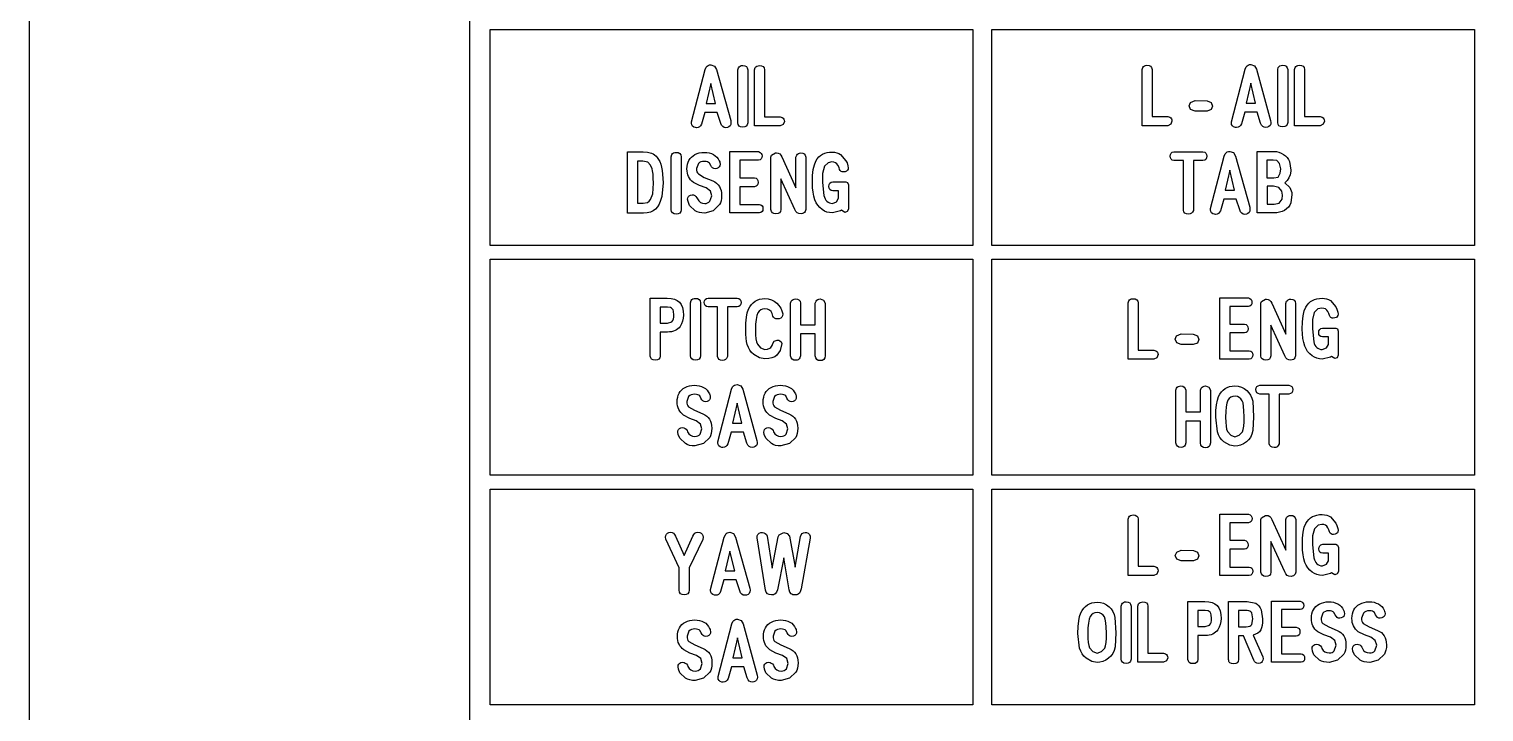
# Model space of a CAD drawing. Extents: x 80 to 225, y -79 to 78.
# Drawn here: x 80 to 152.5, y -0.1 to 33.9 of the extents above; entities that cross this region are included whole.
import ezdxf

# ---------------------------------------------------------------- set-up
doc = ezdxf.new("R2010")
doc.units = 0
doc.layers.add('LAYER_1', color=7, linetype='CONTINUOUS')

msp = doc.modelspace()

# ---------------------------------------------------------------- linework, layer by layer
at = {"layer": 'LAYER_1', "color": 250}
for points in [[(101.9357, 69.1187), (203.0161, 69.1187), (203.0161, -69.3472), (101.9357, -69.3472), (101.9357, 69.1187)], [(102.9594, 33.9034), (127.0183, 33.9034), (127.0183, 23.1492), (102.9594, 23.1492), (102.9594, 33.9034)], [(127.9581, 33.9034), (152.0173, 33.9034), (152.0173, 23.1492), (127.9581, 23.1492), (127.9581, 33.9034)], [(102.9594, 22.4581), (127.0183, 22.4581), (127.0183, 11.7038), (102.9594, 11.7038), (102.9594, 22.4581)], [(127.9581, 22.4581), (152.0173, 22.4581), (152.0173, 11.7038), (127.9581, 11.7038), (127.9581, 22.4581)], [(102.9594, 11.0128), (127.0183, 11.0128), (127.0183, 0.2584), (102.9594, 0.2584), (102.9594, 11.0128)], [(127.9581, 11.0128), (152.0173, 11.0128), (152.0173, 0.2584), (127.9581, 0.2584), (127.9581, 11.0128)]]:
    msp.add_lwpolyline(points, close=True, dxfattribs=at)
msp.add_lwpolyline([(79.9759, 57.0999), (79.9758, -57.5)], dxfattribs=at)
at = {"layer": 'LAYER_1', "color": 7}
for points in [[(114.4455, 29.2271), (114.2707, 29.7698), (113.6579, 29.7698), (113.4902, 29.1908), (113.4477, 29.1111), (113.3929, 29.054), (113.3256, 29.0197), (113.246, 29.0083), (113.1869, 29.0139), (113.1014, 29.043), (113.0402, 29.0908), (113.0034, 29.1575), (112.9911, 29.2429), (112.9968, 29.295), (113.6784, 31.9083), (113.7304, 32.0252), (113.7744, 32.0779), (113.8264, 32.116), (113.8862, 32.1395), (113.9541, 32.1486), (114.141, 32.0824), (114.237, 31.9082), (114.9446, 29.3637), (114.9598, 29.2612), (114.9488, 29.1743), (114.9155, 29.105), (114.86, 29.0535), (114.7824, 29.0197), (114.7023, 29.0083), (114.6201, 29.022), (114.5499, 29.0631), (114.4916, 29.1315), (114.4455, 29.2271)], [(115.3, 29.2543), (115.3, 31.8912), (115.3278, 31.9992), (115.3639, 32.0466), (115.413, 32.0807), (115.4747, 32.1015), (115.5491, 32.1091), (115.6506, 32.0962), (115.7257, 32.0556), (115.7744, 31.9873), (115.797, 31.8911), (115.7971, 29.2543), (115.7719, 29.1575), (115.7222, 29.0893), (115.6479, 29.0495), (115.5491, 29.0381), (115.4388, 29.0538), (115.3604, 29.0949), (115.3141, 29.1618), (115.3, 29.2543)], [(116.1346, 29.0961), (116.1346, 31.9007), (116.1682, 32.003), (116.2041, 32.0478), (116.251, 32.0797), (116.3085, 32.0989), (116.3767, 32.1053), (116.4841, 32.0933), (116.5623, 32.0552), (116.6114, 31.9909), (116.6316, 31.9005), (116.6317, 29.5485), (117.4104, 29.5485), (117.5164, 29.5168), (117.563, 29.4823), (117.5965, 29.4379), (117.617, 29.3836), (117.6245, 29.3197), (117.5654, 29.1659), (117.4103, 29.096), (116.1346, 29.0961)], [(135.4497, 29.1093), (135.4497, 31.9137), (135.4834, 32.016), (135.5194, 32.0608), (135.5662, 32.0928), (135.6237, 32.112), (135.6919, 32.1184), (135.7993, 32.1064), (135.8775, 32.0683), (135.9266, 32.004), (135.9468, 31.9136), (135.9468, 29.5617), (136.7257, 29.5617), (136.8316, 29.5298), (136.8781, 29.4954), (136.9117, 29.451), (136.9322, 29.3968), (136.9397, 29.3329), (136.8806, 29.1789), (136.7255, 29.1091), (135.4497, 29.1093)], [(141.3566, 29.2401), (141.1818, 29.783), (140.569, 29.783), (140.4011, 29.2038), (140.3587, 29.1241), (140.3039, 29.0671), (140.2366, 29.0328), (140.157, 29.0214), (140.0979, 29.027), (140.0124, 29.056), (139.9512, 29.1039), (139.9144, 29.1705), (139.9021, 29.256), (139.9078, 29.3081), (140.5895, 31.9214), (140.6414, 32.0382), (140.6854, 32.091), (140.7373, 32.1291), (140.7972, 32.1526), (140.8651, 32.1616), (141.052, 32.0956), (141.148, 31.9214), (141.8555, 29.3767), (141.8708, 29.2744), (141.8597, 29.1875), (141.8265, 29.1181), (141.771, 29.0665), (141.6934, 29.0327), (141.6133, 29.0214), (141.5311, 29.0352), (141.4608, 29.0762), (141.4027, 29.1445), (141.3566, 29.2401)], [(142.2109, 29.2673), (142.2109, 31.9043), (142.2388, 32.0122), (142.275, 32.0596), (142.324, 32.0938), (142.3857, 32.1146), (142.4601, 32.1222), (142.5617, 32.1093), (142.6367, 32.0687), (142.6855, 32.0003), (142.708, 31.9041), (142.7082, 29.2673), (142.683, 29.1706), (142.6332, 29.1024), (142.5589, 29.0626), (142.4601, 29.0512), (142.3498, 29.0668), (142.2714, 29.108), (142.2251, 29.1748), (142.2109, 29.2673)], [(143.0455, 29.1093), (143.0455, 31.9137), (143.0792, 32.016), (143.1152, 32.0608), (143.162, 32.0928), (143.2195, 32.112), (143.2877, 32.1184), (143.3951, 32.1064), (143.4733, 32.0683), (143.5224, 32.004), (143.5426, 31.9136), (143.5428, 29.5617), (144.3215, 29.5617), (144.4274, 29.5298), (144.4739, 29.4954), (144.5075, 29.451), (144.528, 29.3968), (144.5355, 29.3329), (144.4764, 29.1789), (144.3213, 29.1091), (143.0455, 29.1093)], [(113.9582, 31.2108), (113.7268, 30.2225), (114.1945, 30.2225), (113.9582, 31.2108)], [(140.8691, 31.224), (140.6377, 30.2355), (141.1056, 30.2355), (140.8691, 31.224)], [(138.0886, 29.8339), (137.8704, 29.9177), (137.7941, 30.0981), (137.8666, 30.2698), (138.0884, 30.3626), (138.6976, 30.357), (138.9002, 30.2654), (138.9657, 30.0906), (138.897, 29.9119), (138.6974, 29.8338), (138.0886, 29.8339)], [(111.5138, 25.5852), (111.4527, 25.3799), (111.3789, 25.2058), (111.2925, 25.0627), (111.1934, 24.9508), (111.078, 24.8665), (110.9414, 24.8063), (110.7838, 24.7701), (110.6054, 24.7581), (109.8008, 24.7582), (109.8008, 27.8127), (110.5757, 27.8127), (110.8002, 27.7951), (110.9932, 27.7425), (111.078, 27.7029), (111.1548, 27.6546), (111.2238, 27.5975), (111.285, 27.5316), (111.3522, 27.4347), (111.4105, 27.3203), (111.4598, 27.1885), (111.5001, 27.0391), (111.5314, 26.8722), (111.5538, 26.6879), (111.5672, 26.486), (111.5717, 26.2667), (111.5138, 25.5852)], [(111.9811, 24.926), (111.9811, 27.5629), (112.009, 27.6708), (112.0451, 27.7181), (112.0941, 27.7523), (112.1559, 27.7732), (112.2303, 27.7808), (112.3319, 27.7679), (112.4069, 27.7273), (112.4557, 27.659), (112.4782, 27.5628), (112.4783, 24.926), (112.4531, 24.8292), (112.4034, 24.761), (112.3291, 24.7212), (112.2303, 24.7098), (112.12, 24.7255), (112.0416, 24.7667), (111.9953, 24.8335), (111.9811, 24.926)], [(114.3898, 25.1771), (114.0731, 24.8777), (113.6541, 24.76), (113.5123, 24.7674), (113.3853, 24.7895), (113.273, 24.8263), (113.1755, 24.8777), (112.892, 25.1402), (112.8195, 25.3283), (112.7991, 25.4473), (112.8083, 25.5197), (112.8355, 25.5787), (112.8807, 25.6241), (112.9441, 25.6557), (113.0318, 25.671), (113.0993, 25.6619), (113.1605, 25.6343), (113.2156, 25.5882), (113.2645, 25.5235), (113.2886, 25.4606), (113.3511, 25.3619), (113.4325, 25.2913), (113.5327, 25.2489), (113.6516, 25.2348), (113.7286, 25.2418), (113.7974, 25.2625), (113.858, 25.2968), (113.9103, 25.3448), (114.0019, 25.6132), (113.9313, 25.8515), (113.7152, 26.0155), (113.391, 26.1325), (113.0858, 26.2888), (113.0112, 26.3522), (112.9465, 26.4212), (112.8918, 26.4959), (112.847, 26.5762), (112.8122, 26.6622), (112.7873, 26.7538), (112.7724, 26.851), (112.7674, 26.9538), (112.7736, 27.0752), (112.7921, 27.1875), (112.8229, 27.2907), (112.8661, 27.3848), (112.9216, 27.4699), (112.9894, 27.5459), (113.0696, 27.6129), (113.1621, 27.6708), (113.2684, 27.7198), (113.382, 27.7548), (113.5029, 27.7758), (113.6313, 27.7828), (113.7548, 27.7759), (113.8716, 27.7552), (113.9819, 27.7208), (114.0858, 27.6728), (114.1764, 27.613), (114.2544, 27.5412), (114.3198, 27.4575), (114.3725, 27.3619), (114.3967, 27.306), (114.3985, 27.2984), (114.3953, 27.3059), (114.4042, 27.2799), (114.4176, 27.1903), (114.4077, 27.1158), (114.3781, 27.0555), (114.3286, 27.0095), (114.2593, 26.978), (114.1773, 26.9634), (114.1067, 26.9742), (114.0454, 27.0063), (113.9937, 27.0596), (113.9516, 27.1343), (113.8887, 27.2482), (113.8472, 27.2849), (113.7918, 27.3111), (113.7224, 27.3268), (113.6389, 27.332), (113.544, 27.3252), (113.4624, 27.3045), (113.394, 27.2701), (113.3388, 27.222), (113.246, 26.9709), (113.2481, 26.8913), (113.2637, 26.8204), (113.2929, 26.7581), (113.3357, 26.7046), (113.6313, 26.5348), (114.0471, 26.36), (114.151, 26.3079), (114.241, 26.2452), (114.3172, 26.1716), (114.3795, 26.0874), (114.4279, 25.9924), (114.4625, 25.8867), (114.4832, 25.7702), (114.4901, 25.643), (114.4838, 25.4985), (114.465, 25.3726), (114.4336, 25.2655), (114.3898, 25.1771)], [(114.9053, 24.7678), (114.9053, 27.8204), (116.3317, 27.8204), (116.4092, 27.7818), (116.4643, 27.7327), (116.4973, 27.6734), (116.5083, 27.604), (116.4974, 27.5196), (116.4644, 27.4559), (116.4091, 27.4133), (116.3316, 27.3918), (115.4024, 27.3919), (115.4024, 26.5165), (116.1346, 26.5165), (116.2136, 26.4922), (116.27, 26.445), (116.3038, 26.3749), (116.3151, 26.2819), (116.3038, 26.1966), (116.2699, 26.1328), (116.2134, 26.0904), (116.1345, 26.0696), (115.4024, 26.0696), (115.4024, 25.1848), (116.3743, 25.1848), (116.4518, 25.1655), (116.5072, 25.1247), (116.5404, 25.0622), (116.5515, 24.9781), (116.5404, 24.8931), (116.5073, 24.8298), (116.452, 24.788), (116.3748, 24.7677), (114.9053, 24.7678)], [(118.142, 24.9387), (117.4421, 26.4568), (117.4421, 24.928), (117.4249, 24.8356), (117.3788, 24.7703), (117.3038, 24.7321), (117.1999, 24.7212), (117.0987, 24.7363), (117.024, 24.7758), (116.9757, 24.8398), (116.9539, 24.9285), (116.954, 27.5496), (116.98, 27.6409), (117.1847, 27.7528), (117.2279, 27.7566), (117.317, 27.7441), (117.3907, 27.7066), (117.4491, 27.6443), (117.4923, 27.557), (118.2, 26.0188), (118.2, 27.5464), (118.2354, 27.6505), (118.2729, 27.6961), (118.3204, 27.729), (118.3781, 27.7492), (118.4459, 27.7566), (118.5385, 27.7443), (118.6094, 27.7051), (118.6586, 27.6391), (118.6861, 27.5462), (118.6861, 24.928), (118.6524, 24.8294), (118.6171, 24.784), (118.5721, 24.7509), (118.5175, 24.73), (118.4535, 24.7212), (118.3479, 24.7299), (118.2609, 24.769), (118.1922, 24.8386), (118.142, 24.9387)], [(120.4185, 24.8663), (120.016, 24.7695), (119.8763, 24.7795), (119.745, 24.8096), (119.6222, 24.8597), (119.5081, 24.9298), (119.3866, 25.0326), (119.2853, 25.1472), (119.204, 25.2738), (119.1426, 25.4123), (119.0888, 25.5959), (119.0505, 25.7985), (119.0275, 26.0201), (119.0199, 26.2609), (119.0307, 26.6244), (119.0629, 26.9269), (119.1165, 27.1683), (119.1915, 27.3486), (119.262, 27.4579), (119.3414, 27.552), (119.4296, 27.6309), (119.5267, 27.6947), (119.6326, 27.7432), (119.7473, 27.7765), (119.8709, 27.7945), (120.0033, 27.7974), (120.1227, 27.7875), (120.2313, 27.7652), (120.3292, 27.7306), (120.4165, 27.6835), (120.6904, 27.3658), (120.7445, 27.2576), (120.789, 27.1082), (120.8042, 27.0155), (120.7944, 26.946), (120.7647, 26.8898), (120.7152, 26.847), (120.6459, 26.8178), (120.562, 26.8051), (120.4991, 26.8131), (120.4466, 26.8371), (120.4042, 26.8772), (120.372, 26.9334), (120.344, 27.0357), (120.29, 27.1451), (120.2398, 27.2147), (120.1731, 27.2653), (120.0898, 27.2967), (119.9899, 27.3091), (119.7986, 27.2684), (119.6161, 27.0924), (119.5265, 26.7338), (119.5246, 26.2832), (119.5933, 25.6373), (119.6179, 25.5488), (119.6505, 25.4713), (119.6912, 25.405), (119.74, 25.3499), (119.7969, 25.3058), (119.8619, 25.2729), (119.9349, 25.2512), (120.016, 25.2406), (120.2226, 25.3246), (120.3249, 25.4975), (120.325, 25.8739), (120.0307, 25.8739), (119.9461, 25.8885), (119.8857, 25.9287), (119.8495, 25.9945), (119.8374, 26.0861), (119.8496, 26.1781), (119.886, 26.2473), (119.9465, 26.2935), (120.0312, 26.3169), (120.6886, 26.3171), (120.7686, 26.2761), (120.8131, 26.1661), (120.8132, 25.3932), (120.8131, 24.9577), (120.7585, 24.8402), (120.6402, 24.7937), (120.4705, 24.896), (120.4185, 24.8663)], [(138.0098, 27.3701), (138.0098, 24.8929), (137.9647, 24.8083), (137.9077, 24.7483), (137.839, 24.713), (137.7585, 24.7025), (137.6599, 24.7172), (137.586, 24.7538), (137.5368, 24.8122), (137.5125, 24.8927), (137.5125, 27.3701), (137.0396, 27.3701), (136.9557, 27.3919), (136.8957, 27.4374), (136.8596, 27.5064), (136.8476, 27.5987), (136.8597, 27.6803), (136.8957, 27.7426), (136.9557, 27.7856), (137.0396, 27.8091), (138.4846, 27.8092), (138.5701, 27.7866), (138.6313, 27.7426), (138.668, 27.6774), (138.6803, 27.5912), (138.668, 27.5016), (138.6313, 27.4349), (138.5701, 27.391), (138.4845, 27.37), (138.0098, 27.3701)], [(140.314, 24.9118), (140.1392, 25.4547), (139.5264, 25.4547), (139.3586, 24.8755), (139.3162, 24.7958), (139.2613, 24.7388), (139.194, 24.7045), (139.1144, 24.6931), (139.0553, 24.6988), (138.9698, 24.7278), (138.9086, 24.7756), (138.8718, 24.8422), (138.8595, 24.9276), (138.8652, 24.9798), (139.5469, 27.5932), (139.5988, 27.7099), (139.6428, 27.7627), (139.6947, 27.8008), (139.7546, 27.8243), (139.8225, 27.8333), (140.0094, 27.7673), (140.1054, 27.5931), (140.8129, 25.0484), (140.8282, 24.9461), (140.8172, 24.8592), (140.7839, 24.7898), (140.7285, 24.7382), (140.6508, 24.7044), (140.5707, 24.6931), (140.4885, 24.7068), (140.4182, 24.7479), (140.3601, 24.8162), (140.314, 24.9118)], [(142.8649, 25.2703), (142.8136, 25.1528), (142.7434, 25.0499), (142.6543, 24.9617), (142.5464, 24.8881), (142.4317, 24.8345), (142.3056, 24.7962), (142.1682, 24.7732), (142.0194, 24.7655), (141.1887, 24.7657), (141.1887, 27.8258), (142.0196, 27.8258), (142.1421, 27.8169), (142.2618, 27.7901), (142.3787, 27.7456), (142.493, 27.6833), (142.5969, 27.6079), (142.6816, 27.5245), (142.7473, 27.4331), (142.7943, 27.3337), (142.863, 26.8945), (142.8611, 26.8461), (142.8294, 26.6701), (142.7691, 26.5148), (142.6803, 26.3804), (142.563, 26.2669), (142.809, 26.0336), (142.8546, 25.9572), (142.8871, 25.8728), (142.9067, 25.7804), (142.9132, 25.6803), (142.8649, 25.2703)], [(111.0263, 26.969), (110.9462, 27.1476), (110.8082, 27.3003), (110.5698, 27.3397), (110.2979, 27.3398), (110.2979, 25.2533), (110.5769, 25.2533), (110.8044, 25.2914), (110.8788, 25.3481), (110.9423, 25.4396), (111.0574, 25.7154), (111.093, 26.2444), (111.0888, 26.4943), (111.0763, 26.6983), (111.0555, 26.8565), (111.0263, 26.969)], [(139.8265, 26.8957), (139.5951, 25.9072), (140.0628, 25.9072), (139.8265, 26.8957)], [(142.2948, 27.2351), (142.1701, 27.3749), (141.9838, 27.401), (141.6731, 27.401), (141.6731, 26.5074), (142.0176, 26.5074), (142.2305, 26.5518), (142.3303, 26.738), (142.3602, 26.9656), (142.2948, 27.2351)], [(142.4125, 25.8533), (142.2578, 26.0268), (141.9966, 26.103), (141.6858, 26.103), (141.6858, 25.2087), (142.0303, 25.2087), (142.2839, 25.2569), (142.4384, 25.4432), (142.4568, 25.6561), (142.4125, 25.8533)], [(112.4221, 19.1118), (112.3729, 19.0459), (112.3153, 18.9888), (112.2494, 18.9405), (112.1753, 18.901), (112.0929, 18.8703), (112.0023, 18.8483), (111.9035, 18.8352), (111.7965, 18.8308), (111.4348, 18.8308), (111.4348, 17.6364), (111.4155, 17.545), (111.3672, 17.4798), (111.2899, 17.4407), (111.1837, 17.4277), (111.0796, 17.4408), (111.0039, 17.4798), (110.9566, 17.545), (110.9376, 17.6363), (110.9376, 20.5161), (111.7743, 20.5161), (111.9736, 20.5037), (112.1436, 20.4664), (112.2842, 20.4043), (112.3953, 20.3175), (112.4796, 20.2028), (112.5398, 20.0567), (112.5759, 19.8793), (112.5879, 19.6704), (112.5775, 19.5233), (112.5464, 19.3812), (112.4946, 19.244), (112.4221, 19.1118)], [(112.9439, 17.6537), (112.9439, 20.2902), (112.9718, 20.3983), (113.0079, 20.4457), (113.0569, 20.4799), (113.1187, 20.5008), (113.1931, 20.5084), (113.2947, 20.4955), (113.3698, 20.4549), (113.4185, 20.3865), (113.441, 20.2902), (113.441, 17.6537), (113.4159, 17.5568), (113.3662, 17.4885), (113.2919, 17.4487), (113.1931, 17.4374), (113.0828, 17.4531), (113.0044, 17.4943), (112.9581, 17.5611), (112.9439, 17.6537)], [(114.7892, 20.0844), (114.7892, 17.6072), (114.7442, 17.5227), (114.6873, 17.4628), (114.6186, 17.4275), (114.5381, 17.4169), (114.4395, 17.4317), (114.3656, 17.4682), (114.3164, 17.5266), (114.2921, 17.6071), (114.2921, 20.0844), (113.8193, 20.0844), (113.7354, 20.1063), (113.6753, 20.1518), (113.6392, 20.2208), (113.6272, 20.3131), (113.6393, 20.3947), (113.6754, 20.457), (113.7353, 20.5), (113.8192, 20.5235), (115.2643, 20.5236), (115.3497, 20.501), (115.4109, 20.4571), (115.4476, 20.3919), (115.4599, 20.3056), (115.4476, 20.216), (115.4109, 20.1493), (115.3497, 20.1054), (115.2641, 20.0844), (114.7892, 20.0844)], [(117.2449, 17.6834), (117.1375, 17.602), (117.002, 17.5438), (116.8385, 17.5088), (116.6466, 17.4971), (116.3879, 17.5492), (116.0936, 17.7075), (115.9878, 17.813), (115.8991, 17.932), (115.8276, 18.0644), (115.7732, 18.2103), (115.7368, 18.3589), (115.7113, 18.5306), (115.6967, 18.7256), (115.6931, 18.9438), (115.7026, 19.2827), (115.729, 19.5666), (115.7724, 19.7957), (115.833, 19.9699), (115.8995, 20.0939), (115.976, 20.2014), (116.0624, 20.2923), (116.1588, 20.3666), (116.2652, 20.4244), (116.3816, 20.4657), (116.5081, 20.4905), (116.6447, 20.4987), (116.8155, 20.4849), (116.9722, 20.4434), (117.1147, 20.3741), (117.2429, 20.2769), (117.3525, 20.1579), (117.4381, 20.0276), (117.4995, 19.8862), (117.5366, 19.7335), (117.5315, 19.6368), (117.4946, 19.5718), (117.44, 19.5253), (117.3678, 19.4974), (117.2779, 19.4881), (117.1932, 19.497), (117.1272, 19.5239), (117.0798, 19.5685), (117.0509, 19.631), (117.0134, 19.7633), (116.9563, 19.8572), (116.8773, 19.9254), (116.7766, 19.9678), (116.6543, 19.9845), (116.5385, 19.975), (116.4406, 19.9389), (116.3608, 19.8764), (116.2989, 19.7875), (116.2475, 19.6487), (116.2108, 19.4618), (116.1887, 19.2269), (116.1813, 18.9438), (116.1873, 18.7005), (116.2051, 18.4995), (116.2347, 18.341), (116.276, 18.2249), (116.4362, 18.0482), (116.6428, 17.9663), (116.7831, 17.9821), (116.8941, 18.0292), (116.9387, 18.0646), (116.976, 18.1079), (117.006, 18.159), (117.0287, 18.218), (117.0325, 18.2103), (117.0395, 18.2605), (117.1107, 18.3832), (117.2632, 18.4353), (117.3381, 18.4247), (117.4025, 18.3928), (117.4563, 18.3393), (117.4997, 18.2643), (117.412, 17.9103), (117.2449, 17.6834)], [(119.1608, 17.6537), (119.1608, 18.7413), (118.4303, 18.7413), (118.4303, 17.6537), (118.3947, 17.5415), (118.3585, 17.4918), (118.3123, 17.4559), (118.2561, 17.4339), (118.19, 17.4259), (118.0873, 17.4387), (118.0099, 17.4808), (117.9579, 17.5521), (117.9313, 17.6528), (117.9315, 20.272), (117.9669, 20.3779), (118.0048, 20.4238), (118.0533, 20.4571), (118.1125, 20.4779), (118.1824, 20.486), (118.277, 20.4742), (118.3498, 20.4346), (118.4009, 20.3672), (118.4303, 20.2719), (118.4303, 19.1956), (119.1608, 19.1956), (119.1608, 20.272), (119.2001, 20.3779), (119.2391, 20.4238), (119.2874, 20.4571), (119.345, 20.4779), (119.4118, 20.486), (119.5771, 20.4275), (119.6578, 20.2719), (119.6579, 17.6537), (119.6338, 17.546), (119.5854, 17.469), (119.5126, 17.4229), (119.4156, 17.4075), (119.3096, 17.4229), (119.2319, 17.469), (119.1823, 17.5459), (119.1608, 17.6537)], [(134.7566, 17.4832), (134.7566, 20.2876), (134.7902, 20.39), (134.8261, 20.4348), (134.873, 20.4668), (134.9305, 20.486), (134.9987, 20.4924), (135.1062, 20.4804), (135.1844, 20.4422), (135.2334, 20.378), (135.2536, 20.2876), (135.2537, 17.9358), (136.0323, 17.9358), (136.1384, 17.9038), (136.185, 17.8693), (136.2185, 17.8249), (136.239, 17.7707), (136.2465, 17.7069), (136.1874, 17.5529), (136.0323, 17.4831), (134.7566, 17.4832)], [(139.322, 17.4832), (139.322, 20.5357), (140.7486, 20.5357), (140.8261, 20.4971), (140.8813, 20.4482), (140.9142, 20.3889), (140.9252, 20.3195), (140.9142, 20.2351), (140.8812, 20.1714), (140.826, 20.1288), (140.7485, 20.1072), (139.8191, 20.1074), (139.8191, 19.2321), (140.5516, 19.2321), (140.6304, 19.2077), (140.6868, 19.1604), (140.7207, 19.0902), (140.732, 18.9972), (140.7207, 18.912), (140.6868, 18.8482), (140.6303, 18.8057), (140.5514, 18.7849), (139.8191, 18.7852), (139.8191, 17.9), (140.7913, 17.9), (140.8688, 17.8808), (140.9241, 17.8399), (140.9573, 17.7775), (140.9684, 17.6934), (140.9574, 17.6086), (140.9242, 17.5452), (140.8689, 17.5034), (140.7917, 17.4831), (139.322, 17.4832)], [(142.559, 17.6543), (141.8591, 19.172), (141.8591, 17.6434), (141.8418, 17.551), (141.7957, 17.4857), (141.7207, 17.4475), (141.6168, 17.4367), (141.5157, 17.4517), (141.4409, 17.4912), (141.3926, 17.5552), (141.3708, 17.6438), (141.3709, 20.2648), (141.3969, 20.3564), (141.6016, 20.4683), (141.6448, 20.4721), (141.7339, 20.4596), (141.8076, 20.4222), (141.866, 20.3598), (141.9092, 20.2725), (142.6167, 18.7341), (142.6167, 20.2616), (142.6523, 20.3658), (142.6898, 20.4115), (142.7373, 20.4445), (142.795, 20.4647), (142.8628, 20.4721), (142.9555, 20.4597), (143.0264, 20.4205), (143.0755, 20.3545), (143.103, 20.2616), (143.1031, 17.6434), (143.0693, 17.5448), (143.034, 17.4995), (142.989, 17.4664), (142.9344, 17.4455), (142.8704, 17.4367), (142.7648, 17.4453), (142.6778, 17.4844), (142.6092, 17.5541), (142.559, 17.6543)], [(144.8354, 17.5815), (144.4329, 17.485), (144.2931, 17.495), (144.1618, 17.5251), (144.039, 17.5751), (143.925, 17.6452), (143.8035, 17.7479), (143.7022, 17.8626), (143.6209, 17.9892), (143.5595, 18.1276), (143.5057, 18.3112), (143.4674, 18.5138), (143.4444, 18.7355), (143.4368, 18.9763), (143.4475, 19.3397), (143.4797, 19.6422), (143.5333, 19.8836), (143.6084, 20.0639), (143.6789, 20.1732), (143.7582, 20.2673), (143.8464, 20.3462), (143.9435, 20.4099), (144.0494, 20.4584), (144.1642, 20.4918), (144.2878, 20.5098), (144.4202, 20.5127), (144.5397, 20.5029), (144.6483, 20.4807), (144.7461, 20.4461), (144.8334, 20.3989), (145.1073, 20.0812), (145.1614, 19.9731), (145.2059, 19.8237), (145.2211, 19.7308), (145.2113, 19.6613), (145.1816, 19.6051), (145.1321, 19.5624), (145.0628, 19.5331), (144.9789, 19.5204), (144.916, 19.5285), (144.8634, 19.5526), (144.8211, 19.5927), (144.7889, 19.6489), (144.7609, 19.7512), (144.7069, 19.8606), (144.6568, 19.9303), (144.59, 19.9808), (144.5067, 20.0122), (144.4068, 20.0246), (144.2155, 19.9839), (144.033, 19.8078), (143.9434, 19.4493), (143.9415, 18.9985), (144.0102, 18.3526), (144.0348, 18.2641), (144.0674, 18.1867), (144.1081, 18.1204), (144.1569, 18.0653), (144.2138, 18.0213), (144.2788, 17.9884), (144.3518, 17.9667), (144.4329, 17.9561), (144.6395, 18.0399), (144.7418, 18.2128), (144.742, 18.5893), (144.4477, 18.5893), (144.363, 18.604), (144.3026, 18.6441), (144.2664, 18.7099), (144.2543, 18.8015), (144.2665, 18.8936), (144.3029, 18.9627), (144.3634, 19.0089), (144.4481, 19.0322), (145.1055, 19.0323), (145.1855, 18.9916), (145.23, 18.8816), (145.2301, 18.1087), (145.23, 17.6732), (145.1754, 17.5555), (145.0571, 17.5092), (144.8874, 17.6115), (144.8354, 17.5815)], [(112.0927, 19.8644), (112.0697, 19.9308), (112.0361, 19.985), (111.992, 20.0268), (111.9376, 20.0564), (111.7926, 20.071), (111.4348, 20.071), (111.4348, 19.2739), (111.8003, 19.2739), (112.0177, 19.3393), (112.0586, 19.4054), (112.0878, 19.4825), (112.1053, 19.5708), (112.1111, 19.6704), (112.0927, 19.8644)], [(137.3952, 18.2079), (137.1772, 18.2917), (137.1009, 18.4721), (137.1734, 18.6439), (137.3952, 18.7366), (138.0042, 18.731), (138.207, 18.6394), (138.2725, 18.4645), (138.2038, 18.2859), (138.0042, 18.2078), (137.3952, 18.2079)], [(113.9, 13.5764), (113.5834, 13.2768), (113.1644, 13.1593), (113.0226, 13.1667), (112.8956, 13.1888), (112.7833, 13.2255), (112.6858, 13.2768), (112.4023, 13.5393), (112.3298, 13.7276), (112.3094, 13.8464), (112.3185, 13.9189), (112.3457, 13.9779), (112.391, 14.0233), (112.4544, 14.055), (112.5421, 14.0701), (112.6097, 14.061), (112.6709, 14.0334), (112.7259, 13.9873), (112.7748, 13.9226), (112.7989, 13.8597), (112.8614, 13.7609), (112.9428, 13.6904), (113.043, 13.6481), (113.1619, 13.634), (113.2389, 13.6409), (113.3077, 13.6616), (113.3683, 13.696), (113.4206, 13.7441), (113.5122, 14.0124), (113.4416, 14.2508), (113.2255, 14.4148), (112.9013, 14.5316), (112.5961, 14.6881), (112.5215, 14.7515), (112.4568, 14.8206), (112.4021, 14.8952), (112.3573, 14.9755), (112.3225, 15.0615), (112.2976, 15.153), (112.2827, 15.2501), (112.2777, 15.3529), (112.2839, 15.4743), (112.3024, 15.5866), (112.3332, 15.6899), (112.3764, 15.7841), (112.4319, 15.8691), (112.4997, 15.9452), (112.5799, 16.0121), (112.6724, 16.07), (112.7787, 16.1189), (112.8923, 16.1539), (113.0132, 16.1749), (113.1416, 16.1819), (113.2651, 16.175), (113.3819, 16.1544), (113.4922, 16.1199), (113.5961, 16.0719), (113.6867, 16.0122), (113.7647, 15.9404), (113.8301, 15.8567), (113.8828, 15.761), (113.907, 15.7052), (113.9088, 15.6975), (113.9056, 15.7052), (113.9145, 15.6791), (113.9279, 15.5894), (113.918, 15.5151), (113.8884, 15.4548), (113.8389, 15.4087), (113.7696, 15.3771), (113.6876, 15.3625), (113.617, 15.3733), (113.5557, 15.4054), (113.504, 15.4589), (113.4619, 15.5336), (113.399, 15.6473), (113.3574, 15.6841), (113.302, 15.7103), (113.2327, 15.7261), (113.1492, 15.7313), (113.0543, 15.7244), (112.9727, 15.7038), (112.9043, 15.6693), (112.8491, 15.6213), (112.7563, 15.3702), (112.7584, 15.2906), (112.774, 15.2196), (112.8032, 15.1573), (112.846, 15.1037), (113.1416, 14.9341), (113.5573, 14.7595), (113.6612, 14.7074), (113.7513, 14.6445), (113.8274, 14.5709), (113.8897, 14.4866), (113.9382, 14.3916), (113.9727, 14.2859), (113.9935, 14.1694), (114.0004, 14.0423), (113.9941, 13.8976), (113.9752, 13.7718), (113.9438, 13.6648), (113.9, 13.5764)], [(115.7568, 13.2979), (115.582, 13.8407), (114.9692, 13.8407), (114.8013, 13.2616), (114.7589, 13.1818), (114.7041, 13.1248), (114.6368, 13.0905), (114.5572, 13.0791), (114.4981, 13.0849), (114.4126, 13.1138), (114.3514, 13.1616), (114.3146, 13.2282), (114.3023, 13.3137), (114.308, 13.3659), (114.9896, 15.9793), (115.0416, 16.096), (115.0856, 16.1488), (115.1375, 16.1869), (115.1974, 16.2104), (115.2653, 16.2194), (115.4522, 16.1534), (115.5482, 15.9792), (116.2559, 13.4345), (116.271, 13.3322), (116.26, 13.2452), (116.2267, 13.1759), (116.1712, 13.1243), (116.0936, 13.0905), (116.0135, 13.0791), (115.9313, 13.0929), (115.861, 13.1339), (115.8029, 13.2023), (115.7568, 13.2979)], [(118.1871, 13.5764), (117.8704, 13.2768), (117.4514, 13.1593), (117.3096, 13.1667), (117.1826, 13.1888), (117.0703, 13.2255), (116.9728, 13.2768), (116.6893, 13.5393), (116.6168, 13.7276), (116.5964, 13.8464), (116.6056, 13.9189), (116.6328, 13.9779), (116.678, 14.0233), (116.7414, 14.055), (116.8291, 14.0701), (116.8966, 14.061), (116.9578, 14.0334), (117.0129, 13.9873), (117.0618, 13.9226), (117.0859, 13.8597), (117.1484, 13.7609), (117.2298, 13.6904), (117.33, 13.6481), (117.4489, 13.634), (117.5259, 13.6409), (117.5947, 13.6616), (117.6553, 13.696), (117.7076, 13.7441), (117.7992, 14.0124), (117.7286, 14.2508), (117.5125, 14.4148), (117.1883, 14.5316), (116.8831, 14.6881), (116.8085, 14.7515), (116.7439, 14.8206), (116.6891, 14.8952), (116.6444, 14.9755), (116.6095, 15.0615), (116.5846, 15.153), (116.5697, 15.2501), (116.5647, 15.3529), (116.5709, 15.4743), (116.5894, 15.5866), (116.6202, 15.6899), (116.6634, 15.7841), (116.7189, 15.8691), (116.7867, 15.9452), (116.8669, 16.0121), (116.9594, 16.07), (117.0657, 16.1189), (117.1793, 16.1539), (117.3002, 16.1749), (117.4286, 16.1819), (117.5521, 16.175), (117.6689, 16.1544), (117.7792, 16.1199), (117.8831, 16.0719), (117.9737, 16.0122), (118.0517, 15.9404), (118.1171, 15.8567), (118.1698, 15.761), (118.194, 15.7052), (118.1958, 15.6975), (118.1926, 15.7052), (118.2015, 15.6791), (118.2149, 15.5894), (118.205, 15.5151), (118.1754, 15.4548), (118.1259, 15.4087), (118.0566, 15.3771), (117.9746, 15.3625), (117.904, 15.3733), (117.8427, 15.4054), (117.791, 15.4589), (117.7489, 15.5336), (117.686, 15.6473), (117.6445, 15.6841), (117.5891, 15.7103), (117.5197, 15.7261), (117.4362, 15.7313), (117.3413, 15.7244), (117.2597, 15.7038), (117.1913, 15.6693), (117.1361, 15.6213), (117.0433, 15.3702), (117.0454, 15.2906), (117.061, 15.2196), (117.0902, 15.1573), (117.133, 15.1037), (117.4286, 14.9341), (117.8444, 14.7595), (117.9483, 14.7074), (118.0383, 14.6445), (118.1145, 14.5709), (118.1768, 14.4866), (118.2252, 14.3916), (118.2598, 14.2859), (118.2805, 14.1694), (118.2874, 14.0423), (118.2811, 13.8976), (118.2623, 13.7718), (118.2309, 13.6648), (118.1871, 13.5764)], [(138.3614, 13.3133), (138.3614, 14.4009), (137.6312, 14.4009), (137.6312, 13.3133), (137.5954, 13.2011), (137.5591, 13.1514), (137.5129, 13.1154), (137.4568, 13.0935), (137.3907, 13.0855), (137.2881, 13.0983), (137.2107, 13.1404), (137.1586, 13.2117), (137.132, 13.3124), (137.1321, 15.9315), (137.1676, 16.0375), (137.2054, 16.0834), (137.2539, 16.1167), (137.3132, 16.1375), (137.3831, 16.1456), (137.4776, 16.1337), (137.5504, 16.0941), (137.6016, 16.0267), (137.631, 15.9315), (137.6312, 14.8552), (138.3614, 14.8552), (138.3614, 15.9315), (138.4008, 16.0375), (138.4398, 16.0834), (138.4881, 16.1167), (138.5457, 16.1375), (138.6125, 16.1456), (138.7778, 16.0871), (138.8585, 15.9315), (138.8585, 13.3133), (138.8344, 13.2055), (138.786, 13.1285), (138.7133, 13.0824), (138.6163, 13.067), (138.5104, 13.0825), (138.4327, 13.1286), (138.383, 13.2055), (138.3614, 13.3133)], [(140.65, 13.3557), (140.5054, 13.2635), (140.3616, 13.1978), (140.2186, 13.1584), (140.0765, 13.1453), (139.8178, 13.1974), (139.5235, 13.3557), (139.4177, 13.4613), (139.329, 13.5802), (139.2575, 13.7126), (139.2031, 13.8584), (139.1211, 14.5926), (139.1314, 14.931), (139.1584, 15.2149), (139.2022, 15.4441), (139.2628, 15.6187), (139.3291, 15.7427), (139.4055, 15.8501), (139.4919, 15.941), (139.5884, 16.0154), (139.6949, 16.0732), (139.8114, 16.1145), (139.938, 16.1392), (140.0746, 16.1475), (140.2453, 16.1337), (140.4016, 16.0922), (140.5435, 16.0229), (140.6709, 15.9257), (140.7759, 15.8123), (140.8602, 15.6837), (140.9237, 15.5403), (140.9665, 15.3822), (141.0078, 14.615), (140.9684, 13.9291), (140.9206, 13.7446), (140.8516, 13.5875), (140.7614, 13.4579), (140.65, 13.3557)], [(142.2855, 15.7441), (142.2855, 13.2668), (142.2405, 13.1823), (142.1836, 13.1223), (142.1149, 13.087), (142.0344, 13.0765), (141.9358, 13.0913), (141.8619, 13.1278), (141.8127, 13.1862), (141.7884, 13.2667), (141.7884, 15.7441), (141.3155, 15.7441), (141.2316, 15.766), (141.1716, 15.8115), (141.1355, 15.8804), (141.1235, 15.9727), (141.1356, 16.0543), (141.1717, 16.1166), (141.2316, 16.1596), (141.3155, 16.1831), (142.7606, 16.1832), (142.846, 16.1606), (142.9072, 16.1167), (142.9439, 16.0515), (142.9562, 15.9652), (142.9439, 15.8756), (142.9072, 15.8088), (142.846, 15.765), (142.7604, 15.744), (142.2855, 15.7441)], [(115.2692, 15.282), (115.0379, 14.2932), (115.5058, 14.2932), (115.2692, 15.282)], [(140.4434, 15.4114), (140.3784, 15.5058), (140.2969, 15.5742), (140.1988, 15.6167), (140.0841, 15.6333), (139.9684, 15.6238), (139.8706, 15.5876), (139.7907, 15.5249), (139.7288, 15.4356), (139.6775, 15.2971), (139.6407, 15.1104), (139.6186, 14.8753), (139.6112, 14.592), (139.6171, 14.3487), (139.6345, 14.1477), (139.6635, 13.9891), (139.704, 13.873), (139.8655, 13.6963), (140.0727, 13.6143), (140.2927, 13.6907), (140.4586, 13.8661), (140.4961, 13.982), (140.5219, 14.1456), (140.5359, 14.357), (140.538, 14.6162), (140.5296, 14.9016), (140.511, 15.1293), (140.4822, 15.2992), (140.4434, 15.4114)], [(134.7602, 6.7106), (134.7602, 9.5154), (134.7937, 9.6176), (134.8297, 9.6622), (134.8765, 9.6942), (134.934, 9.7135), (135.0022, 9.7199), (135.1096, 9.7079), (135.1878, 9.6697), (135.2369, 9.6055), (135.2571, 9.5151), (135.2572, 7.1632), (136.0359, 7.1632), (136.1419, 7.1314), (136.1884, 7.0968), (136.2219, 7.0524), (136.2425, 6.9982), (136.25, 6.9344), (136.1909, 6.7804), (136.0358, 6.7106), (134.7602, 6.7106)], [(139.3256, 6.7106), (139.3256, 9.7631), (140.7522, 9.7631), (140.8296, 9.7246), (140.8847, 9.6756), (140.9177, 9.6164), (140.9287, 9.547), (140.9178, 9.4625), (140.8847, 9.3989), (140.8295, 9.3562), (140.752, 9.3347), (139.8227, 9.3348), (139.8227, 8.4595), (140.5549, 8.4595), (140.6339, 8.4351), (140.6903, 8.3879), (140.7242, 8.3178), (140.7355, 8.2248), (140.7242, 8.1396), (140.6903, 8.0757), (140.6338, 8.0332), (140.5549, 8.0124), (139.8227, 8.0126), (139.8227, 7.1278), (140.7946, 7.1278), (140.8722, 7.1084), (140.9276, 7.0675), (140.9608, 7.0051), (140.9719, 6.921), (140.9609, 6.8361), (140.9277, 6.7727), (140.8725, 6.7309), (140.7952, 6.7106), (139.3256, 6.7106)], [(142.5625, 6.8817), (141.8626, 8.3997), (141.8626, 6.871), (141.8454, 6.7785), (141.7992, 6.7132), (141.7242, 6.675), (141.6203, 6.6642), (141.5191, 6.6793), (141.4444, 6.7188), (141.3961, 6.7828), (141.3743, 6.8714), (141.3745, 9.4925), (141.4004, 9.5839), (141.6051, 9.6958), (141.6483, 9.6995), (141.7373, 9.6871), (141.811, 9.6496), (141.8694, 9.5872), (141.9127, 9.4999), (142.6203, 7.9615), (142.6203, 9.4894), (142.6558, 9.5934), (142.6934, 9.639), (142.7409, 9.672), (142.7985, 9.6921), (142.8663, 9.6995), (142.9589, 9.6871), (143.0298, 9.648), (143.079, 9.582), (143.1065, 9.4891), (143.1066, 6.871), (143.0728, 6.7723), (143.0375, 6.7269), (142.9924, 6.6939), (142.9379, 6.673), (142.8739, 6.6642), (142.7684, 6.6729), (142.6813, 6.7119), (142.6127, 6.7815), (142.5625, 6.8817)], [(144.839, 6.8093), (144.4364, 6.7125), (144.2966, 6.7225), (144.1653, 6.7525), (144.0426, 6.8026), (143.9285, 6.8727), (143.8071, 6.9755), (143.7057, 7.0902), (143.6244, 7.2167), (143.563, 7.3552), (143.5092, 7.5387), (143.4709, 7.7414), (143.4479, 7.9631), (143.4403, 8.2038), (143.4511, 8.5672), (143.4832, 8.8697), (143.5368, 9.1111), (143.6119, 9.2914), (143.6824, 9.4007), (143.7618, 9.4948), (143.85, 9.5737), (143.947, 9.6375), (144.0529, 9.686), (144.1677, 9.7193), (144.2913, 9.7373), (144.4237, 9.7402), (144.5432, 9.7303), (144.6518, 9.7081), (144.7496, 9.6735), (144.8369, 9.6264), (145.1108, 9.3087), (145.1649, 9.2005), (145.2094, 9.0512), (145.2246, 8.9584), (145.2148, 8.8888), (145.1851, 8.8326), (145.1356, 8.7898), (145.0663, 8.7607), (144.9824, 8.748), (144.9195, 8.756), (144.8669, 8.78), (144.8246, 8.8201), (144.7924, 8.8764), (144.7644, 8.9786), (144.7104, 9.088), (144.6602, 9.1577), (144.5935, 9.2083), (144.5102, 9.2397), (144.4103, 9.252), (144.219, 9.2114), (144.0365, 9.0353), (143.9469, 8.6768), (143.945, 8.2261), (144.0137, 7.5802), (144.0383, 7.4916), (144.0709, 7.4142), (144.1117, 7.3479), (144.1605, 7.2928), (144.2173, 7.2487), (144.2823, 7.2159), (144.3553, 7.1942), (144.4364, 7.1836), (144.643, 7.2675), (144.7453, 7.4403), (144.7453, 7.8167), (144.4511, 7.8167), (144.3665, 7.8314), (144.3061, 7.8716), (144.2699, 7.9375), (144.2578, 8.029), (144.27, 8.1211), (144.3064, 8.1902), (144.3669, 8.2364), (144.4516, 8.2597), (145.1091, 8.2597), (145.189, 8.219), (145.2335, 8.109), (145.2335, 7.336), (145.2335, 6.9006), (145.1789, 6.7831), (145.0606, 6.7367), (144.8909, 6.8389), (144.839, 6.8093)], [(112.8741, 7.084), (112.8741, 5.9679), (112.8517, 5.8685), (112.8033, 5.7975), (112.7289, 5.7549), (112.6281, 5.7407), (112.5239, 5.7557), (112.4473, 5.7984), (112.3984, 5.8691), (112.377, 5.9677), (112.377, 7.084), (111.7191, 8.5143), (111.7026, 8.6205), (111.7125, 8.6987), (111.7422, 8.7617), (111.7916, 8.8095), (111.8609, 8.8423), (111.9518, 8.857), (112.0288, 8.845), (112.0939, 8.8089), (112.147, 8.7488), (112.1882, 8.6649), (112.6345, 7.7037), (113.0661, 8.6649), (113.1101, 8.7489), (113.1654, 8.8089), (113.232, 8.845), (113.3102, 8.857), (113.4011, 8.8423), (113.4755, 8.8084), (113.5285, 8.7588), (113.5602, 8.6936), (113.5708, 8.6127), (113.5499, 8.4932), (112.8741, 7.084)], [(115.3952, 5.9391), (115.2204, 6.482), (114.6076, 6.482), (114.44, 5.9028), (114.3975, 5.8232), (114.3426, 5.7662), (114.2753, 5.7319), (114.1957, 5.7205), (114.1366, 5.7262), (114.0511, 5.7552), (113.9899, 5.803), (113.9531, 5.8696), (113.9408, 5.955), (113.9465, 6.0072), (114.6281, 8.6206), (114.6801, 8.7373), (114.7242, 8.7901), (114.7761, 8.8282), (114.8359, 8.8517), (114.9038, 8.8607), (115.0907, 8.7947), (115.1867, 8.6205), (115.8943, 6.0757), (115.9095, 5.9735), (115.8985, 5.8865), (115.8652, 5.8172), (115.8097, 5.7656), (115.7321, 5.7318), (115.652, 5.7205), (115.5698, 5.7342), (115.4996, 5.7752), (115.4413, 5.8435), (115.3952, 5.9391)], [(118.4625, 6.034), (118.4141, 5.8864), (118.3674, 5.8212), (118.3091, 5.7743), (118.2393, 5.7458), (118.1579, 5.7357), (118.0967, 5.739), (118.0424, 5.7509), (117.9949, 5.7712), (117.9543, 5.8), (117.8936, 5.8831), (117.8604, 6.0001), (117.589, 7.5799), (117.2707, 6.0001), (117.2281, 5.8809), (117.1641, 5.7971), (117.1242, 5.7685), (117.0789, 5.7487), (117.0283, 5.7377), (116.9723, 5.7357), (116.8596, 5.7542), (116.7742, 5.8001), (116.7161, 5.8734), (116.6856, 5.9741), (116.2668, 8.5793), (116.2719, 8.6768), (116.304, 8.7531), (116.3633, 8.8081), (116.4498, 8.8417), (116.5242, 8.8511), (116.605, 8.8392), (116.6712, 8.8034), (116.7228, 8.7436), (116.76, 8.6599), (117.0099, 7.0693), (117.31, 8.6391), (117.3677, 8.7373), (117.5889, 8.8417), (117.7625, 8.8022), (117.8686, 8.6649), (118.1649, 7.1152), (118.4192, 8.6466), (118.4553, 8.7362), (118.5074, 8.8001), (118.5754, 8.8384), (118.6594, 8.8511), (118.7211, 8.8455), (118.808, 8.8144), (118.8674, 8.7564), (118.8993, 8.6718), (118.9035, 8.5607), (118.4625, 6.034)], [(114.9079, 7.9231), (114.6765, 6.9346), (115.1442, 6.9346), (114.9079, 7.9231)], [(137.3988, 7.4352), (137.1807, 7.5192), (137.1044, 7.6996), (137.1769, 7.8713), (137.3987, 7.9642), (138.0078, 7.9585), (138.2105, 7.8669), (138.276, 7.6921), (138.2073, 7.5134), (138.0077, 7.4352), (137.3988, 7.4352)], [(133.7831, 2.5832), (133.6386, 2.4911), (133.4947, 2.4253), (133.3517, 2.3859), (133.2096, 2.3728), (132.9509, 2.4248), (132.6566, 2.5832), (132.5508, 2.6886), (132.4621, 2.8076), (132.3906, 2.9401), (132.3362, 3.0859), (132.2542, 3.8201), (132.2645, 4.1586), (132.2915, 4.4424), (132.3353, 4.6716), (132.3959, 4.8462), (132.4623, 4.9702), (132.5387, 5.0776), (132.6251, 5.1685), (132.7216, 5.2429), (132.828, 5.3007), (132.9446, 5.342), (133.0711, 5.3667), (133.2077, 5.375), (133.3784, 5.3613), (133.5347, 5.3198), (133.6766, 5.2504), (133.804, 5.1533), (133.909, 5.0398), (133.9933, 4.9112), (134.0568, 4.7678), (134.0996, 4.6097), (134.1409, 3.8424), (134.1015, 3.1565), (134.0537, 2.972), (133.9847, 2.815), (133.8945, 2.6854), (133.7831, 2.5832)], [(134.4062, 2.5407), (134.4062, 5.1774), (134.4339, 5.2854), (134.47, 5.3328), (134.5191, 5.3669), (134.5808, 5.3878), (134.6552, 5.3954), (134.7568, 5.3825), (134.8318, 5.3419), (134.8806, 5.2736), (134.9031, 5.1774), (134.9032, 2.5407), (134.878, 2.4439), (134.8283, 2.3756), (134.754, 2.3358), (134.6552, 2.3244), (134.5448, 2.3401), (134.4665, 2.3813), (134.4202, 2.4481), (134.4062, 2.5407)], [(135.2408, 2.3823), (135.2408, 5.1868), (135.2743, 5.2893), (135.3103, 5.334), (135.3571, 5.366), (135.4146, 5.3852), (135.4828, 5.3916), (135.5902, 5.3796), (135.6684, 5.3414), (135.7175, 5.2772), (135.7377, 5.1868), (135.7379, 2.8349), (136.5165, 2.8349), (136.6225, 2.803), (136.669, 2.7685), (136.7025, 2.7241), (136.7231, 2.6699), (136.7306, 2.6061), (136.6715, 2.4521), (136.5164, 2.3823), (135.2408, 2.3823)], [(139.2214, 3.999), (139.1722, 3.9331), (139.1146, 3.8759), (139.0487, 3.8276), (138.9746, 3.7881), (138.8922, 3.7573), (138.8016, 3.7354), (138.7028, 3.7222), (138.5958, 3.7178), (138.2342, 3.7179), (138.2342, 2.5234), (138.2149, 2.4321), (138.1665, 2.3669), (138.0892, 2.3278), (137.983, 2.3148), (137.879, 2.3279), (137.8033, 2.3669), (137.7559, 2.4321), (137.7369, 2.5234), (137.7369, 5.4031), (138.5735, 5.4031), (138.773, 5.3907), (138.943, 5.3535), (139.0835, 5.2915), (139.1946, 5.2047), (139.2789, 5.0899), (139.3391, 4.9438), (139.3752, 4.7664), (139.3872, 4.5576), (139.3769, 4.4105), (139.3458, 4.2683), (139.2939, 4.1311), (139.2214, 3.999)], [(141.0153, 2.4865), (140.4992, 3.7007), (140.2606, 3.7026), (140.2607, 2.524), (140.2382, 2.4294), (140.1906, 2.3619), (140.118, 2.3214), (140.0203, 2.3079), (139.9067, 2.3214), (139.8259, 2.3619), (139.7979, 2.3923), (139.7782, 2.4294), (139.7667, 2.4733), (139.7635, 2.524), (139.7636, 5.4031), (140.6853, 5.4031), (141.1137, 5.321), (141.2003, 5.265), (141.2758, 5.1921), (141.3401, 5.1021), (141.3934, 4.995), (141.4601, 4.5462), (141.4541, 4.3724), (141.4359, 4.2229), (141.4057, 4.0977), (141.3635, 3.9968), (141.2996, 3.9072), (141.2147, 3.8339), (141.1087, 3.7769), (140.9815, 3.7363), (140.9796, 3.7419), (141.4678, 2.6467), (141.4786, 2.5627), (141.4696, 2.4857), (141.4424, 2.424), (141.3971, 2.3777), (141.3336, 2.3467), (141.2351, 2.3302), (141.1643, 2.34), (141.104, 2.3693), (141.0544, 2.4181), (141.0153, 2.4865)], [(141.9071, 2.3823), (141.9071, 5.4349), (143.3337, 5.4349), (143.4111, 5.3963), (143.4662, 5.3473), (143.4992, 5.2881), (143.5102, 5.2187), (143.4993, 5.1343), (143.4662, 5.0706), (143.411, 5.028), (143.3335, 5.0064), (142.4042, 5.0065), (142.4042, 4.1312), (143.1366, 4.1312), (143.2155, 4.1068), (143.2718, 4.0596), (143.3057, 3.9894), (143.317, 3.8964), (143.3058, 3.8112), (143.2719, 3.7473), (143.2154, 3.7049), (143.1364, 3.6841), (142.4042, 3.6843), (142.4042, 2.7992), (143.3761, 2.7992), (143.4537, 2.7799), (143.5091, 2.7391), (143.5423, 2.6767), (143.5534, 2.5927), (143.5424, 2.5078), (143.5092, 2.4444), (143.4539, 2.4026), (143.3767, 2.3823), (141.9071, 2.3823)], [(145.5115, 2.7917), (145.1948, 2.4923), (144.7758, 2.3746), (144.6341, 2.382), (144.507, 2.4041), (144.3947, 2.4409), (144.2972, 2.4923), (144.0137, 2.7548), (143.9412, 2.943), (143.9208, 3.0618), (143.9299, 3.1343), (143.9571, 3.1932), (144.0024, 3.2386), (144.0658, 3.2703), (144.1535, 3.2855), (144.221, 3.2763), (144.2823, 3.2487), (144.3373, 3.2026), (144.3862, 3.138), (144.4103, 3.0751), (144.4728, 2.9764), (144.5542, 2.9059), (144.6544, 2.8635), (144.7733, 2.8494), (144.8503, 2.8563), (144.9192, 2.877), (144.9797, 2.9114), (145.032, 2.9594), (145.1236, 3.2278), (145.053, 3.4662), (144.8369, 3.6301), (144.5127, 3.747), (144.2075, 3.9034), (144.1329, 3.9668), (144.0682, 4.0359), (144.0135, 4.1106), (143.9687, 4.1909), (143.9339, 4.2768), (143.909, 4.3684), (143.8941, 4.4655), (143.8891, 4.5683), (143.8953, 4.6897), (143.9138, 4.802), (143.9447, 4.9053), (143.9878, 4.9995), (144.0433, 5.0845), (144.1111, 5.1606), (144.1913, 5.2275), (144.2838, 5.2854), (144.39, 5.3343), (144.5036, 5.3693), (144.6246, 5.3903), (144.753, 5.3973), (144.8765, 5.3904), (144.9933, 5.3698), (145.1036, 5.3353), (145.2075, 5.2873), (145.2981, 5.2275), (145.3762, 5.1557), (145.4415, 5.072), (145.4942, 4.9764), (145.5185, 4.9206), (145.5202, 4.9129), (145.517, 4.9206), (145.5259, 4.8945), (145.5393, 4.8049), (145.5295, 4.7304), (145.4998, 4.6701), (145.4503, 4.6241), (145.381, 4.5926), (145.299, 4.5779), (145.2284, 4.5886), (145.1672, 4.6208), (145.1154, 4.6742), (145.0733, 4.7489), (145.0104, 4.8627), (144.9688, 4.8995), (144.9134, 4.9257), (144.8441, 4.9414), (144.7606, 4.9466), (144.6658, 4.9397), (144.5842, 4.919), (144.5157, 4.8846), (144.4605, 4.8366), (144.3677, 4.5856), (144.3698, 4.506), (144.3854, 4.435), (144.4146, 4.3727), (144.4574, 4.3191), (144.753, 4.1495), (145.1688, 3.9748), (145.2727, 3.9227), (145.3628, 3.8599), (145.4389, 3.7863), (145.5012, 3.702), (145.5496, 3.607), (145.5842, 3.5013), (145.6049, 3.3848), (145.6118, 3.2576), (145.6055, 3.113), (145.5867, 2.9872), (145.5553, 2.8801), (145.5115, 2.7917)], [(147.5302, 2.7917), (147.2137, 2.4923), (146.7947, 2.3746), (146.653, 2.382), (146.5259, 2.4041), (146.4136, 2.4409), (146.3161, 2.4923), (146.0326, 2.7548), (145.9601, 2.943), (145.9397, 3.0618), (145.9488, 3.1343), (145.976, 3.1932), (146.0213, 3.2386), (146.0847, 3.2703), (146.1724, 3.2855), (146.2399, 3.2763), (146.3012, 3.2487), (146.3562, 3.2026), (146.4051, 3.138), (146.4292, 3.0751), (146.4917, 2.9764), (146.5731, 2.9059), (146.6733, 2.8635), (146.7922, 2.8494), (146.8692, 2.8563), (146.9381, 2.877), (146.9986, 2.9114), (147.0509, 2.9594), (147.1425, 3.2278), (147.0719, 3.4662), (146.8558, 3.6301), (146.5316, 3.747), (146.2264, 3.9034), (146.1518, 3.9668), (146.0871, 4.0359), (146.0324, 4.1106), (145.9876, 4.1909), (145.9528, 4.2768), (145.9279, 4.3684), (145.913, 4.4655), (145.908, 4.5683), (145.9142, 4.6897), (145.9327, 4.802), (145.9636, 4.9053), (146.0067, 4.9995), (146.0622, 5.0845), (146.13, 5.1606), (146.2102, 5.2275), (146.3027, 5.2854), (146.4089, 5.3343), (146.5225, 5.3693), (146.6435, 5.3903), (146.7719, 5.3973), (146.8954, 5.3904), (147.0123, 5.3698), (147.1226, 5.3353), (147.2264, 5.2873), (147.317, 5.2275), (147.3951, 5.1557), (147.4604, 5.072), (147.5131, 4.9764), (147.5374, 4.9206), (147.5391, 4.9129), (147.5359, 4.9206), (147.5448, 4.8945), (147.5582, 4.8049), (147.5483, 4.7304), (147.5186, 4.6701), (147.4691, 4.6241), (147.3999, 4.5926), (147.3179, 4.5779), (147.2473, 4.5886), (147.1861, 4.6208), (147.1343, 4.6742), (147.0922, 4.7489), (147.0293, 4.8627), (146.9877, 4.8995), (146.9323, 4.9257), (146.863, 4.9414), (146.7795, 4.9466), (146.6847, 4.9397), (146.6031, 4.919), (146.5346, 4.8846), (146.4794, 4.8366), (146.3866, 4.5856), (146.3887, 4.506), (146.4043, 4.435), (146.4335, 4.3727), (146.4763, 4.3191), (146.7719, 4.1495), (147.1877, 3.9748), (147.2916, 3.9227), (147.3817, 3.8599), (147.4578, 3.7863), (147.5201, 3.702), (147.5685, 3.607), (147.6031, 3.5013), (147.6238, 3.3848), (147.6307, 3.2576), (147.6244, 3.113), (147.6055, 2.9872), (147.5741, 2.8801), (147.5302, 2.7917)], [(113.9129, 1.8892), (113.5963, 1.5898), (113.1773, 1.4723), (113.0355, 1.4797), (112.9085, 1.5017), (112.7962, 1.5385), (112.6987, 1.5898), (112.4152, 1.8523), (112.3427, 2.0406), (112.3223, 2.1594), (112.3314, 2.2319), (112.3586, 2.2908), (112.4039, 2.3362), (112.4673, 2.3679), (112.555, 2.3831), (112.6226, 2.3739), (112.6838, 2.3463), (112.7388, 2.3002), (112.7877, 2.2356), (112.8118, 2.1727), (112.8743, 2.0739), (112.9557, 2.0034), (113.0559, 1.9611), (113.1748, 1.947), (113.2519, 1.954), (113.3207, 1.9746), (113.3812, 2.009), (113.4335, 2.0571), (113.5251, 2.3254), (113.4545, 2.5638), (113.2384, 2.7278), (112.9142, 2.8446), (112.609, 3.0011), (112.5344, 3.0645), (112.4697, 3.1335), (112.415, 3.2082), (112.3702, 3.2885), (112.3354, 3.3744), (112.3105, 3.466), (112.2956, 3.5631), (112.2906, 3.6659), (112.2968, 3.7873), (112.3153, 3.8996), (112.3461, 4.0029), (112.3893, 4.0971), (112.4448, 4.1821), (112.5126, 4.2582), (112.5928, 4.3251), (112.6853, 4.383), (112.7916, 4.4319), (112.9052, 4.4669), (113.0261, 4.4879), (113.1545, 4.4949), (113.278, 4.488), (113.3948, 4.4674), (113.5051, 4.4329), (113.609, 4.3849), (113.6996, 4.3251), (113.7776, 4.2533), (113.843, 4.1696), (113.8957, 4.074), (113.9199, 4.0182), (113.9217, 4.0105), (113.9185, 4.0182), (113.9274, 3.9921), (113.9408, 3.9024), (113.9309, 3.828), (113.9013, 3.7677), (113.8518, 3.7217), (113.7825, 3.6901), (113.7005, 3.6755), (113.6299, 3.6862), (113.5686, 3.7184), (113.5169, 3.7719), (113.4748, 3.8466), (113.4119, 3.9603), (113.3703, 3.9971), (113.3149, 4.0233), (113.2456, 4.0391), (113.1621, 4.0443), (113.0672, 4.0374), (112.9856, 4.0167), (112.9172, 3.9823), (112.862, 3.9343), (112.7692, 3.6832), (112.7713, 3.6036), (112.7869, 3.5326), (112.8161, 3.4703), (112.8589, 3.4167), (113.1545, 3.2471), (113.5702, 3.0724), (113.6741, 3.0203), (113.7642, 2.9575), (113.8403, 2.8839), (113.9026, 2.7996), (113.9511, 2.7046), (113.9856, 2.5988), (114.0064, 2.4824), (114.0133, 2.3552), (114.007, 2.2107), (113.9881, 2.0849), (113.9567, 1.9777), (113.9129, 1.8892)], [(115.7697, 1.6108), (115.5949, 2.1537), (114.9821, 2.1537), (114.8142, 1.5746), (114.7718, 1.4948), (114.717, 1.4378), (114.6497, 1.4036), (114.5701, 1.3922), (114.511, 1.3979), (114.4255, 1.4269), (114.3643, 1.4747), (114.3275, 1.5413), (114.3152, 1.6267), (114.3209, 1.6789), (115.0025, 4.2922), (115.0545, 4.409), (115.0985, 4.4618), (115.1504, 4.4998), (115.2103, 4.5233), (115.2782, 4.5324), (115.4651, 4.4664), (115.5611, 4.2922), (116.2688, 1.7474), (116.2839, 1.6452), (116.2729, 1.5582), (116.2396, 1.4888), (116.1841, 1.4373), (116.1065, 1.4035), (116.0264, 1.3922), (115.9442, 1.4059), (115.8739, 1.4469), (115.8158, 1.5152), (115.7697, 1.6108)], [(118.2, 1.8892), (117.8833, 1.5898), (117.4643, 1.4723), (117.3225, 1.4797), (117.1955, 1.5017), (117.0832, 1.5385), (116.9857, 1.5898), (116.7022, 1.8523), (116.6297, 2.0406), (116.6093, 2.1594), (116.6185, 2.2319), (116.6457, 2.2908), (116.6909, 2.3362), (116.7543, 2.3679), (116.842, 2.3831), (116.9095, 2.3739), (116.9707, 2.3463), (117.0258, 2.3002), (117.0747, 2.2356), (117.0988, 2.1727), (117.1613, 2.0739), (117.2427, 2.0034), (117.3429, 1.9611), (117.4618, 1.947), (117.5388, 1.954), (117.6076, 1.9746), (117.6682, 2.009), (117.7205, 2.0571), (117.8121, 2.3254), (117.7415, 2.5638), (117.5254, 2.7278), (117.2012, 2.8446), (116.896, 3.0011), (116.8214, 3.0645), (116.7568, 3.1335), (116.702, 3.2082), (116.6573, 3.2885), (116.6224, 3.3744), (116.5975, 3.466), (116.5826, 3.5631), (116.5776, 3.6659), (116.5838, 3.7873), (116.6023, 3.8996), (116.6331, 4.0029), (116.6763, 4.0971), (116.7318, 4.1821), (116.7996, 4.2582), (116.8798, 4.3251), (116.9723, 4.383), (117.0786, 4.4319), (117.1922, 4.4669), (117.3131, 4.4879), (117.4415, 4.4949), (117.565, 4.488), (117.6818, 4.4674), (117.7921, 4.4329), (117.896, 4.3849), (117.9866, 4.3251), (118.0646, 4.2533), (118.13, 4.1696), (118.1827, 4.074), (118.2069, 4.0182), (118.2087, 4.0105), (118.2055, 4.0182), (118.2144, 3.9921), (118.2278, 3.9024), (118.2179, 3.828), (118.1883, 3.7677), (118.1388, 3.7217), (118.0695, 3.6901), (117.9875, 3.6755), (117.9169, 3.6862), (117.8556, 3.7184), (117.8039, 3.7719), (117.7618, 3.8466), (117.6989, 3.9603), (117.6574, 3.9971), (117.602, 4.0233), (117.5326, 4.0391), (117.4491, 4.0443), (117.3542, 4.0374), (117.2726, 4.0167), (117.2042, 3.9823), (117.149, 3.9343), (117.0562, 3.6832), (117.0583, 3.6036), (117.0739, 3.5326), (117.1031, 3.4703), (117.1459, 3.4167), (117.4415, 3.2471), (117.8573, 3.0724), (117.9612, 3.0203), (118.0512, 2.9575), (118.1274, 2.8839), (118.1897, 2.7996), (118.2381, 2.7046), (118.2727, 2.5988), (118.2934, 2.4824), (118.3003, 2.3552), (118.294, 2.2107), (118.2752, 2.0849), (118.2438, 1.9777), (118.2, 1.8892)], [(133.5765, 4.639), (133.5115, 4.7333), (133.43, 4.8017), (133.3319, 4.8441), (133.2172, 4.8608), (133.1014, 4.8513), (133.0036, 4.8151), (132.9238, 4.7523), (132.8619, 4.663), (132.8105, 4.5246), (132.7738, 4.3379), (132.7517, 4.1028), (132.7443, 3.8195), (132.7502, 3.5762), (132.7676, 3.3752), (132.7966, 3.2167), (132.8371, 3.1005), (132.9986, 2.9238), (133.2058, 2.8419), (133.4258, 2.9182), (133.5917, 3.0936), (133.6292, 3.2095), (133.655, 3.3731), (133.669, 3.5845), (133.6711, 3.8437), (133.6627, 4.129), (133.6441, 4.3567), (133.6153, 4.5266), (133.5765, 4.639)], [(138.892, 4.7515), (138.8691, 4.8179), (138.8355, 4.872), (138.7913, 4.9139), (138.7369, 4.9435), (138.5919, 4.9581), (138.2342, 4.9581), (138.2342, 4.161), (138.5997, 4.161), (138.817, 4.2264), (138.8579, 4.2925), (138.8871, 4.3696), (138.9046, 4.4579), (138.9104, 4.5576), (138.892, 4.7515)], [(140.9199, 4.854), (140.8751, 4.9002), (140.8226, 4.9333), (140.7625, 4.9532), (140.6948, 4.9599), (140.2607, 4.9599), (140.2607, 4.1552), (140.6331, 4.1552), (140.7328, 4.1625), (140.8142, 4.1842), (140.8772, 4.2203), (140.9217, 4.2709), (140.9738, 4.5462), (140.9199, 4.854)], [(115.2821, 3.5949), (115.0508, 2.6063), (115.5187, 2.6063), (115.2821, 3.5949)]]:
    msp.add_lwpolyline(points, close=True, dxfattribs=at)

doc.saveas('drawing.dxf')
